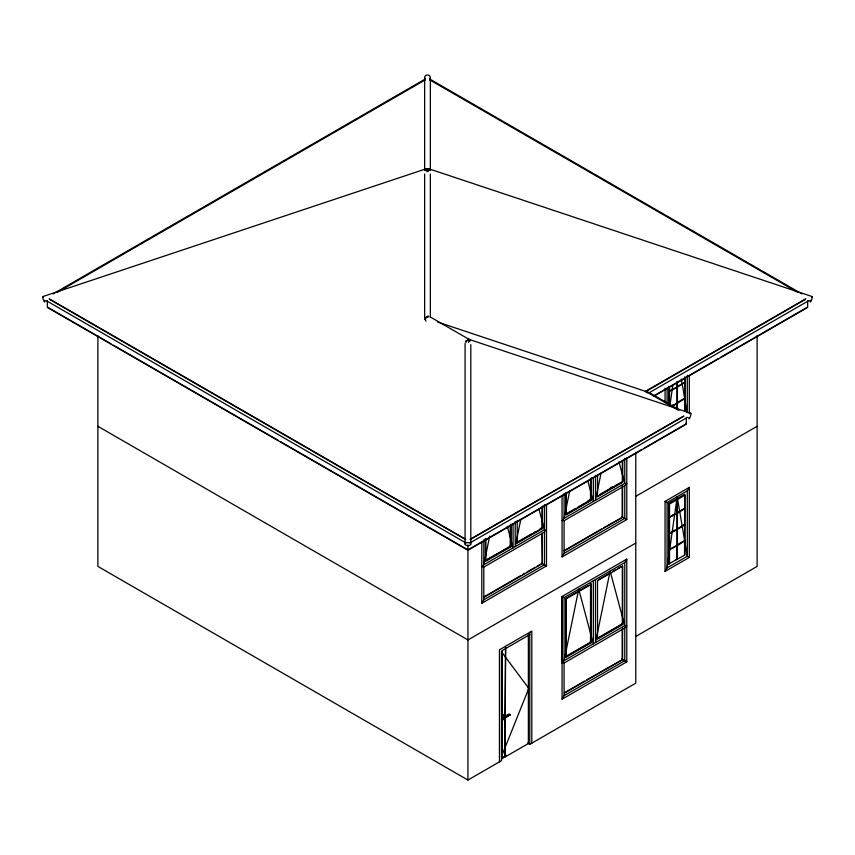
<?xml version="1.0" encoding="UTF-8"?>
<svg xmlns="http://www.w3.org/2000/svg" width="855" height="855" viewBox="0 0 855 855"><rect width="100%" height="100%" fill="white"/><g stroke="black" fill="none" stroke-linecap="round" stroke-linejoin="round"><path stroke-width="1.28" d="M501.789 758.652L502.003 651.563L501.992 758.759L504.835 756.889L505.497 647.224M504.835 756.889L505.7 647.342M669.882 405.836L672.885 384.739M489.659 536.149L483.812 564.749L481.793 567.079M520.802 519.316L515.223 546.612L515.223 521.657M569.676 491.101L564.086 518.397L562.066 520.727M601.086 472.965L595.497 500.261L595.497 475.305M503.916 718.414L503.937 719.354L504.129 718.66A1.592 0.919 -60 0 0 504.194 717.751L502.943 718.467A1.592 0.919 -60 0 0 502.943 719.354L503.905 719.258M504.044 719.034L504.119 718.264L504.129 719.237M504.151 718.628L503.659 718.072L504.642 718.008A1.592 0.919 -60 0 1 504.642 718.884L503.424 719.696A1.592 0.919 -60 0 1 503.392 718.724L503.702 718.05L503.916 718.766M501.522 756.419L528.796 688.382L501.629 651.991M546.495 504.429L546.495 565.914L481.793 603.277L483.812 599.772L483.812 567.079L482.797 566.502M483.812 599.772L544.475 564.749L544.475 532.056L546.495 529.726M626.779 458.088L626.779 519.562L562.066 556.926L564.086 553.42L564.086 520.727L563.082 520.15M564.086 553.42L624.759 518.397L624.759 485.704L626.779 483.374M626.779 559.117L624.759 562.622L624.759 625.668L564.086 660.691L564.086 597.645L562.066 596.48L562.066 699.219L626.779 661.856L626.779 559.117L562.066 596.48L562.066 663.031L564.086 660.691L578.717 589.202L593.349 643.804L593.349 580.759M562.066 699.219L564.086 695.714L564.086 663.031L563.082 662.443M689.322 557.407L687.302 556.242L687.302 490.856L689.322 487.361L665.051 501.372L665.051 571.418L689.322 557.407L689.322 487.361M564.086 695.714L624.759 660.691L624.759 627.998L626.779 625.668M665.051 571.418L667.082 567.912L677.192 496.702L687.302 556.242L667.082 567.912L667.082 502.537L665.051 501.372M503.659 716.073L502.986 715.988A1.592 0.919 -60 0 1 502.943 715.026L504.194 714.299A1.592 0.919 -60 0 1 504.194 715.175M53.074 293.906L425.192 79.066M57.691 292.089L425.192 79.921M805.859 298.737L645.247 391.472L647.556 392.808M805.357 299.41L645.888 391.472L678.25 410.154M437.589 322.036L649.394 392.637L808.862 300.575M654.492 395.47L718.04 358.779M720.359 357.443L807.024 307.415M653.979 396.143L807.665 307.415L807.665 300.746M676.989 386.513L684.876 382.42L677.395 387.208L676.583 386.738M671.645 406.178L676.989 403.09L676.989 387.443L669.102 391.526M671.239 405.943L673.377 404.704M676.989 402.62L684.47 398.302M672.714 406.018L676.989 403.56L676.989 408.53M676.583 402.855L677.395 403.325L684.47 398.772M470.25 539.206L683.391 416.15M470.25 539.58L684.021 416.161M470.25 542.765L687.527 417.326M641.913 449.441L467.942 549.872L280.6 441.714M644.21 448.106L684.534 424.828M587.823 500.966L590.11 499.641L591.329 500.335L591.329 477.785M610.064 488.12L612.351 486.794M486.174 560.111L509.088 546.879M516.431 542.647L531.329 534.044M533.627 532.718L535.914 531.393M539.355 529.405L541.643 528.091M565.305 514.432L575.618 508.469M577.905 507.154L590.516 499.876L590.516 478.64M600.146 494.308L612.757 487.029M615.044 485.704L622.333 481.974L622.333 460.749M485.02 560.773L510.638 546.452L510.638 525.226M516.837 542.872L542.049 528.315L542.049 507.09M597.121 496.531L622.333 481.974M511.044 524.136L511.044 546.687L485.832 561.243L485.832 538.693M542.455 506L542.455 528.55L517.243 543.107L517.243 520.556M591.329 500.335L566.117 514.892L566.117 492.341M483.812 567.079L544.475 532.056M564.086 520.727L624.759 485.704M635.778 496.349L757.113 426.303M483.663 597.047L520.214 575.949M522.501 574.635L524.788 573.31M527.065 571.995L535.07 567.378M537.346 566.063L540.777 564.076M563.947 550.706L601.642 528.946M603.919 527.621L622.6 517.307L622.6 485.918M484.069 597.282L542.327 563.659L542.327 533.584M564.353 550.941L622.6 517.307M667.082 502.537L687.302 490.856M668.375 503.424L684.791 494.233L684.545 554.799M672.308 515.33L674.445 514.101M678.058 512.017L680.195 510.777M676.989 512.626L684.47 508.308M669.102 533.36L676.989 529.266L676.989 513.566L669.102 517.649M676.583 512.861L677.395 513.331L684.47 508.778M635.778 543.053L467.942 639.957L97.887 426.303M672.308 531.511L674.445 530.271M682.333 525.718L684.876 524.714L676.989 528.807M669.102 549.466L676.989 545.383L676.989 529.737L669.102 533.83M676.583 529.042L677.395 529.502L684.47 524.949M564.086 597.645L624.759 562.622M588.625 585.344L565.711 598.586L565.711 656.961L590.923 642.404L590.923 584.029M598.265 579.786L610.865 572.508M613.163 571.183L615.45 569.858M617.748 568.532L621.179 566.555M591.329 584.254L566.117 598.81L566.117 657.185L591.329 642.629L591.329 584.254L590.11 583.559M676.989 544.913L684.47 540.595M676.583 545.148L677.395 545.618L677.395 559.309L676.583 559.309L676.989 545.853L669.102 549.936M677.395 545.618L684.47 541.065M529.779 634.602L501.479 650.954L501.479 760.694L467.942 780.059L97.887 566.405L97.887 335.577M675.3 560.132L677.62 558.807M668.375 564.14L684.876 554.991L684.876 495.205L669.508 504.087L669.508 563.862M566.448 656.063L589.373 642.832M599.002 637.264L621.927 624.032M597.121 638.824L622.333 624.268L622.333 565.892M622.729 624.503L597.517 639.059L597.517 580.684L622.729 566.128L622.729 624.503L621.521 623.797M564.086 663.031L624.759 627.998M635.778 636.451L757.113 566.405L757.113 335.577M503.542 715.368L504.45 714.844L506.01 715.753L508.917 714.075L510.392 714.556L506.256 717.356L503.542 715.368L506.256 716.939L510.392 714.556M503.542 715.785L504.45 715.261L506.01 716.169L508.917 714.491L510.392 714.972M503.563 718.553L503.766 719.023M565.091 692.336L584.51 681.125M586.787 679.811L622.6 659.6L622.6 628.222M564.353 693.234L622.6 659.6M501.885 757.893L506.352 755.307M505.038 757.006L528.369 743.529L528.369 634.26M527.556 743.07L529.779 744.352L635.778 683.156L635.778 452.316M42.9 296.546L426.56 168.649M428.441 168.649L812.1 296.546M468.882 339.328L690.776 413.296M429.809 79.066L801.926 293.906M429.809 79.921L797.298 292.089M669.102 391.066L676.989 386.973L676.989 381.736M649.394 392.637L679.436 409.983M430.086 316.863L469.374 339.542M676.989 499.299L677.395 512.861M676.583 499.534L676.989 513.096L669.102 517.179M625.764 483.951L624.759 483.374L618.977 461.786M621.724 516.644L626.779 519.562M541.236 527.856L542.455 528.55M545.49 530.303L544.475 529.726L539.035 509.409M541.439 562.996L546.495 565.914M542.327 563.659L541.92 533.349M509.826 545.992L511.044 546.687M625.764 626.255L624.759 625.668L610.128 571.065L595.497 642.554L595.497 579.508M49.13 298.737L465.633 539.206M49.633 299.4L465.633 539.58M46.138 300.575L465.633 542.765M47.976 307.415L111.011 343.806M113.309 345.131L156.85 370.268M158.015 370.942L278.281 440.378M621.724 658.938L626.779 661.856M590.11 641.934L591.329 642.629M587.898 481.194L593.349 501.511L593.349 477.86M507.282 526.274L513.064 547.852L513.064 524.211M681.36 379L687.078 412.655M689.322 375.463L689.322 413.788M687.302 375.249L687.302 412.612M686.341 417.486L686.341 424.166L467.942 550.246L47.335 307.415L47.335 300.746M685.689 423.225L685.689 424.166M684.876 377.183L684.876 411.447M684.791 377.012L684.791 411.319M677.395 381.512L677.395 386.738M677.395 387.208L677.395 402.855M677.395 403.325L677.395 409.545M677.395 513.331L677.395 529.042M677.395 529.502L677.395 545.148M669.508 387.368L669.508 404.8M668.61 386.353L668.61 403.507M668.61 503.574L668.61 564.279M667.082 388.255L667.082 402.94M665.051 388.149L665.051 402.694M624.759 458.419L624.759 483.374L564.086 518.397L564.086 493.442M622.729 460.973L622.729 482.209L597.517 496.755L597.517 475.53M622.194 485.693L622.194 517.072M622.194 629.291L622.194 659.365M590.923 478.875L590.923 500.1L565.711 514.657L565.711 493.431M590.516 583.794L590.516 642.169M562.066 495.44L562.066 556.926M544.475 504.771L544.475 529.726L483.812 564.749L483.812 539.794M531.81 743.187L531.81 631.108L499.448 649.779L499.448 761.858M529.779 632.273L529.779 744.352M510.232 524.991L510.232 546.217M485.426 538.458L485.426 561.008M481.793 541.792L481.793 603.277M470.806 344.683L470.806 544.101A2.864 1.539 0 0 1 466.509 545.437A2.864 1.539 0 0 1 466.509 542.765A2.864 1.539 0 0 1 470.806 544.101M467.942 544.913L467.942 780.059M465.088 343.357L465.088 544.101M430.364 77.73L430.364 170.027M430.364 174.003L430.364 317.344M424.636 77.73L424.636 170.027M424.636 174.003L424.636 318.669M425.021 319.439A2.864 1.539 0 0 1 425.234 317.739A2.864 1.539 0 0 1 428.237 317.184M425.021 170.583A2.864 1.539 0 0 1 429.98 170.583M465.986 342.545A2.864 1.646 -60 0 1 467.674 339.863A2.864 1.646 -60 0 1 469.694 339.841M469.897 340.29A2.864 1.646 -60 0 1 469.961 340.856M426.068 321.149A2.864 1.646 -60 0 1 425.897 318.178A2.864 1.646 -60 0 1 428.515 316.072M465.462 341.252A2.864 1.539 0 0 1 469.961 340.931M428.27 168.659A2.864 0.62 -71.6 0 1 428.045 171.695M811.448 297.091A2.864 0.62 -71.6 0 1 812.229 297.401A2.864 0.62 -71.6 0 1 811.074 301.078A2.864 0.62 -71.6 0 1 810.091 301.398M810.123 300.907A2.864 0.62 -71.6 0 1 810.23 300.287M426.955 171.695A2.864 0.62 71.6 0 1 426.731 168.659M44.909 301.398A2.864 0.62 71.6 0 1 43.926 301.078A2.864 0.62 71.6 0 1 42.771 297.401A2.864 0.62 71.6 0 1 43.552 297.091M44.77 300.287A2.864 0.62 71.6 0 1 44.877 300.907M690.38 413.478A2.864 0.62 -71.6 0 1 690.819 414.728A2.864 0.62 -71.6 0 1 689.472 418.277A2.864 0.62 -71.6 0 1 688.799 417.646M468.219 339.873A2.864 0.62 -71.6 0 1 469.01 339.659A2.864 0.62 -71.6 0 1 468.487 342.374M425.48 79.697A2.864 2.789 0 0 1 425.48 75.764A2.864 2.789 0 0 1 429.52 75.764A2.864 2.789 0 0 1 429.52 79.697M425.021 169.953A2.864 2.789 0 0 1 429.98 169.953M503.424 715.143L503.392 715.282A1.592 0.919 -60 0 0 503.392 716.159L504.642 715.432A1.592 0.919 -60 0 0 504.642 714.556L503.424 715.143"/></g></svg>
